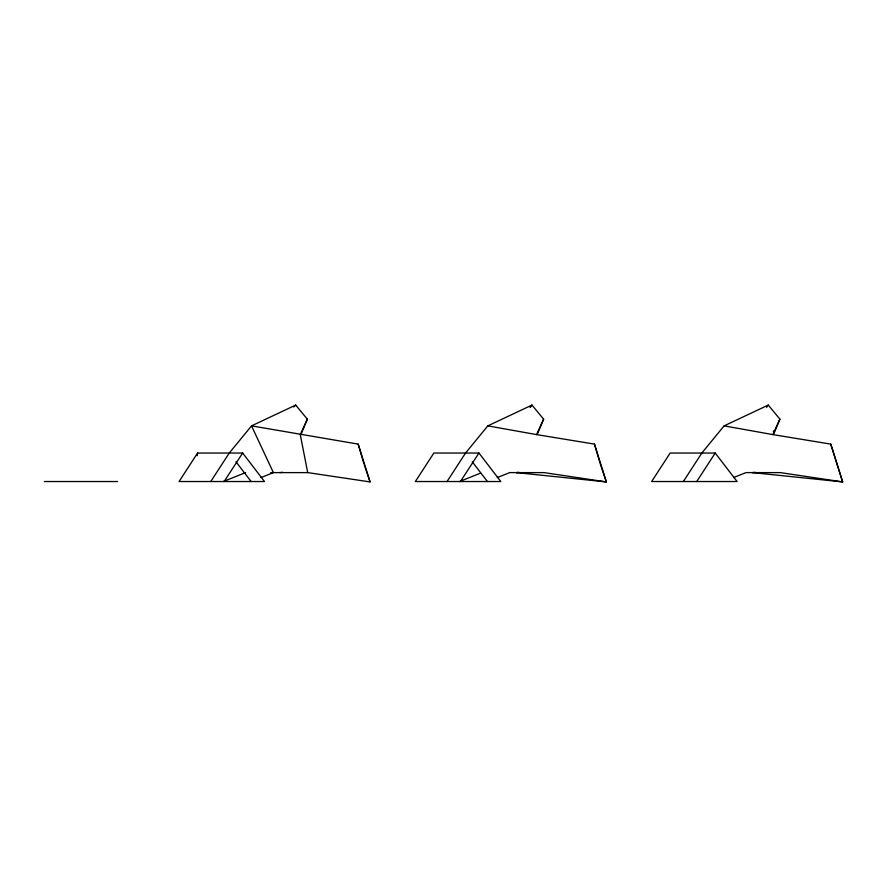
<?xml version="1.0" encoding="UTF-8"?>
<svg xmlns="http://www.w3.org/2000/svg" width="887" height="887" viewBox="0 0 887 887"><rect width="100%" height="100%" fill="white"/><g stroke="black" fill="none" stroke-linecap="round" stroke-linejoin="round"><path stroke-width="1.33" d="M197.258 455.752L197.579 453.035L242.661 453.035L264.514 481.53L179.063 481.53L197.579 453.035M301.347 433.577L307.334 419.152L295.693 405.082L251.531 425.871L229.267 453.035L210.762 481.53M537.633 433.577L543.62 419.152L531.978 405.082L487.817 425.871L465.553 453.035L447.048 481.53M683.334 481.53L701.85 453.035L724.102 425.871L768.264 405.082L779.917 419.152L773.919 433.577L773.386 430.86M307.334 419.152L300.261 434.597L307.711 472.605L370.079 481.918L358.182 444.11L251.531 425.871L273.384 472.605L261.011 477.561M487.817 425.871L536.546 434.597L543.62 419.152M724.102 425.871L772.832 434.597L779.917 419.152M224.145 481.53L242.661 453.035M460.442 481.53L478.947 453.035L500.8 481.53L415.349 481.53L433.865 453.035L478.947 453.035M696.727 481.53L715.232 453.035L737.086 481.53L651.646 481.53L670.151 453.035L715.232 453.035M530.337 407.288L531.978 405.082L530.071 406.978M766.623 407.288L768.264 405.082M293.785 406.978L295.693 405.082M223.28 481.53L245.544 472.605M459.566 481.53L480.588 473.104M497.308 477.561L509.67 472.605L543.997 472.605L606.364 481.918L594.467 444.11L536.546 434.597M733.593 477.561L745.956 472.605L780.283 472.605L842.65 481.918L830.764 444.11L772.832 434.597M279.871 472.605L282.62 472.305M518.906 472.305L516.156 472.605L606.364 481.918L600.1 463.291M755.192 472.305L752.442 472.605L842.65 481.918L830.764 444.11M270.723 472.605L307.711 472.605M44.35 481.53L117.561 481.53M472.283 461.805L487.418 481.53M235.997 461.805L251.121 481.53M364.224 464.533L370.079 481.918M594.467 444.11L599.723 462.016M358.182 444.11L363.803 463.291"/></g></svg>
